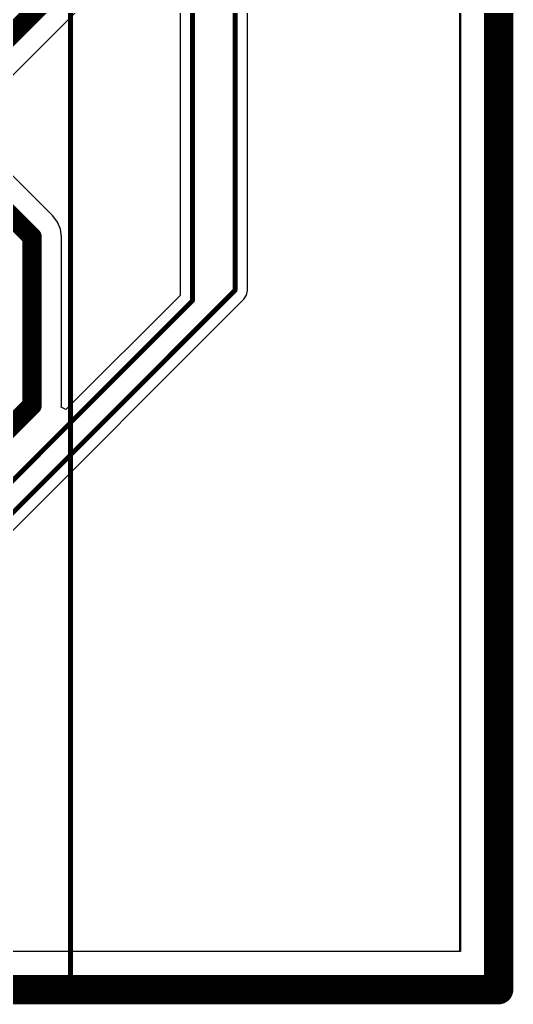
# Model space of a CAD drawing. Header units: millimetres. Extents: x -0.36 to 5.33, y -0.63 to 3.45.
# Drawn here: x 4.825 to 5.33, y -0.074 to 0.932 of the extents above; entities that cross this region are included whole.
import ezdxf

# ---------------------------------------------------------------- set-up
doc = ezdxf.new("R2010")
doc.units = ezdxf.units.MM
doc.header["$MEASUREMENT"] = 0
for name, color, linetype in [('BottomLayer', 5, 'Continuous'), ('Mechanical2', 216, 'Continuous'), ('TopLayer', 1, 'Continuous'), ('TopOverlay', 2, 'Continuous')]:
    doc.layers.add(name, color=color, linetype=linetype)

# ---------------------------------------------------------------- blocks, each defined once
blk = doc.blocks.new('1_1376430_8_1')
at = {"layer": 'TopOverlay', "const_width": 0.005}
for points in [[(2.2185, -0.7415), (2.2185, 0.4093)], [(2.2185, -0.7415), (2.2185, 0.4093)], [(-2.2185, -0.7415), (2.2185, -0.7415)], [(-2.2185, -0.7415), (2.2185, -0.7415)]]:
    blk.add_lwpolyline(points, dxfattribs=at)
at = {"layer": 'TopOverlay', "const_width": 0.0025}
blk.add_lwpolyline([(2.2172, -0.7415, 1), (2.2197, -0.7415, 1)], format="xyb", close=True, dxfattribs=at)
blk.add_lwpolyline([(2.2172, -0.7415, 1), (2.2197, -0.7415, 1)], format="xyb", close=True, dxfattribs=at)
blk.add_lwpolyline([(2.2172, -0.7415, 1), (2.2197, -0.7415, 1)], format="xyb", close=True, dxfattribs=at)
blk.add_lwpolyline([(2.2172, -0.7415, 1), (2.2197, -0.7415, 1)], format="xyb", close=True, dxfattribs=at)

msp = doc.modelspace()

# ---------------------------------------------------------------- linework, layer by layer
at = {"layer": 'BottomLayer'}
for p, q in [((5.275, 3.399), (5.275, -0.02)), ((5.275, -0.02), (0.041, -0.02))]:
    msp.add_line(p, q, dxfattribs=at)
at = {"layer": 'Mechanical2', "const_width": 0.03}
for points in [[(5.315, 3.4333), (5.315, -0.059)], [(0, -0.059), (5.315, -0.059)]]:
    msp.add_lwpolyline(points, dxfattribs=at)
at = {"layer": 'Mechanical2', "const_width": 0.015}
msp.add_lwpolyline([(5.3075, -0.059, 1), (5.3225, -0.059, 1)], format="xyb", close=True, dxfattribs=at)
msp.add_lwpolyline([(5.3075, -0.059, 1), (5.3225, -0.059, 1)], format="xyb", close=True, dxfattribs=at)
at = {"layer": 'TopLayer'}
for p, q in [((5.276, 3.399), (5.276, -0.02)), ((4.9893, 2.9379), (4.9893, 0.6503)), ((5.0583, 0.6556), (5.0583, 2.938)), ((4.7692, 0.8263), (4.9054, 0.9625)), ((4.8594, 0.7316), (4.7692, 0.8217)), ((4.8642, 0.7253), (4.8594, 0.7316)), ((4.8672, 0.718), (4.8642, 0.7253)), ((4.8683, 0.7102), (4.8672, 0.718)), ((4.8683, 0.538), (4.8683, 0.7102)), ((4.8683, 0.7102), (4.8683, 0.7102)), ((5.0573, 0.6507), (5.0583, 0.6556)), ((4.5762, 0.1681), (5.0546, 0.6465)), ((4.9893, 0.6503), (4.8727, 0.5338)), ((5.0546, 0.6465), (5.0573, 0.6507)), ((4.868, 0.5361), (4.8683, 0.538)), ((4.8727, 0.5338), (4.868, 0.5361)), ((5.276, -0.02), (0.041, -0.02))]:
    msp.add_line(p, q, dxfattribs=at)
for points, const_width in [([(5.002, 0.645), (5.002, 2.9564)], 0.005), ([(5.0456, 0.6556), (5.0456, 2.9561)], 0.005), ([(4.7199, 0.8198), (4.884, 0.9839)], 0.02), ([(4.7284, 0.8198), (4.838, 0.7102)], 0.02), ([(4.838, 0.538), (4.838, 0.7102)], 0.02), ([(4.5672, 0.1771), (5.0456, 0.6556)], 0.005), ([(4.5642, 0.2071), (5.002, 0.645)], 0.005), ([(4.7892, 0.4891), (4.838, 0.538)], 0.02)]:
    msp.add_lwpolyline(points, dxfattribs=dict(at, const_width=const_width))
for points, const_width in [([(4.833, 0.7102, 1), (4.843, 0.7102, 1)], 0.01), ([(4.833, 0.7102, 1), (4.843, 0.7102, 1)], 0.01), ([(5.0443, 0.6556, 1), (5.0468, 0.6556, 1)], 0.0025), ([(5.0443, 0.6556, 1), (5.0468, 0.6556, 1)], 0.0025), ([(5.0008, 0.645, 1), (5.0033, 0.645, 1)], 0.0025), ([(5.0008, 0.645, 1), (5.0033, 0.645, 1)], 0.0025), ([(4.833, 0.538, 1), (4.843, 0.538, 1)], 0.01), ([(4.833, 0.538, 1), (4.843, 0.538, 1)], 0.01)]:
    msp.add_lwpolyline(points, format="xyb", close=True, dxfattribs=dict(at, const_width=const_width))

# ---------------------------------------------------------------- block references
msp.add_blockref('1_1376430_8_1', (2.6589, 0.6928))

doc.saveas('drawing.dxf')
